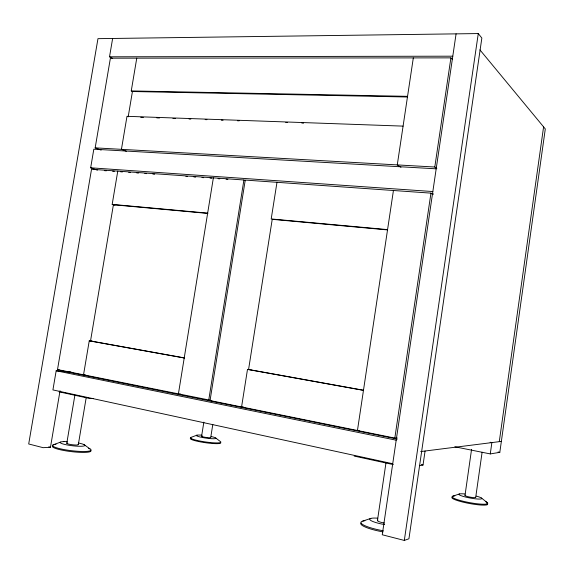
<?xml version="1.0" encoding="UTF-8"?>
<svg xmlns="http://www.w3.org/2000/svg" width="574" height="574" viewBox="0 0 574 574"><rect width="100%" height="100%" fill="white"/><g stroke="black" fill="none" stroke-linecap="round" stroke-linejoin="round"><path stroke-width="0.86" d="M454.845 446.787L490.275 453.919L499.818 452.341L545.3 128.935L479.921 49.873M475.695 497.421L482.11 452.212M490.275 453.919L491.875 442.597L490.146 442.26M486.953 504.768L487.075 503.9M499.28 441.664L543.592 126.868M465.005 495.384L471.555 449.42M419.529 465.6L423.031 465.019L425.069 451.021M456.079 33.859L382.255 534.767L404.318 540.435L408.932 538.771L481.851 38.063L478.278 33.565L97.967 38.659L28.7 443.975L43.1 447.677L50.469 447.268L60.04 390.765M404.318 540.435L478.278 33.565M377.477 520.367L385.965 462.902M394.819 438.091L430.945 193.137L245.249 180.085L210.041 400.552L394.819 438.091L397.143 437.897M436.843 168.469L434.798 167.027L450.899 57.866L110.402 58.182L95.169 147.855L101.139 150.13M393.434 190.503L357.444 430.5L359.116 430.407M413.316 57.902L397.273 164.91L400.975 167.285M250.86 369.656L247.487 369.412L241.568 406.952L243.276 406.952M276.977 182.317L271.201 218.952L387.572 229.614M210.715 437.567L212.811 424.394M201.61 436.175L203.856 422.134M208.714 400.279L243.914 179.992L91.531 169.273L57.508 369.563L210.493 400.3M213.37 177.84L178.37 394.116L180.788 394.166M78.329 444.556L86.236 397.402M66.785 443.264L74.9 395.077M92.149 341.121L89.243 340.841L83.524 374.844L85.282 374.93M114.965 205.234L112.181 204.387L117.77 171.124M132.687 91.632L131.252 90.929L136.763 58.153M128.181 116.845L132.436 91.51L407.447 96.992M397.316 439.067L63.37 371.134L56.173 370.775L52.916 389.925L392.724 463.727M97.429 170.162L90.663 167.802L93.82 149.19L436.19 168.821M112.425 58.333L109.519 56.804L112.64 38.458M53.016 444.929L60.471 442.124M196.925 435.171L191.25 437.295A15.383 1.973 8.2 0 0 204.796 441.851A15.383 1.973 8.2 0 0 220.502 441.65L215.666 437.969M362.782 521.092L370.861 518.387M452.9 496.137L459.473 493.949M420.713 451.566L501.36 441.399M63.355 441.614L63.858 441.564M109.519 56.804L452.786 56.187M93.289 398.55L89.774 398.507L59.108 391.841M210.041 400.552L211.813 400.566M131.252 90.929L407.554 96.339M403.091 126.122L126.99 116.314L121.437 149.34L126.359 151.278M140.709 117.297L143.4 117.39M156.824 117.871L159.507 117.971M172.939 118.452L175.622 118.545M189.047 119.026L190.841 119.091M205.162 119.607L206.956 119.672M221.277 120.181L223.064 120.246M237.392 120.762L239.179 120.827M285.73 122.492L287.517 122.556M301.838 123.073L303.632 123.137M62.925 371.536L70.968 371.93M57.508 369.563L59.108 369.642M95.169 147.855L434.798 167.027M90.663 167.802L432.839 191.551M104.576 170.665L106.362 170.794M112.619 171.239L114.405 171.361M120.655 171.805L122.449 171.927M128.698 172.372L130.485 172.494M136.741 172.939L138.528 173.068M144.784 173.506L146.571 173.635M152.828 174.073L154.614 174.202M185.883 176.412L187.669 176.534M193.926 176.979L195.712 177.101M201.969 177.545L203.756 177.675M210.005 178.112L211.799 178.241M218.048 178.679L219.835 178.808M226.091 179.246L227.878 179.375M431.598 193.761L433.384 193.883M112.181 204.387L207.659 213.133M207.881 213.428L113.408 204.76L90.52 340.963L184.512 357.932M387.522 229.916L272.227 219.333L248.571 369.491L363.493 390.241M89.243 340.841L184.218 357.989M247.487 369.412L363.464 390.363M498.074 451.996L499.818 452.341M56.173 370.775L396.196 440.186M421.294 464.646L423.031 465.019M354.172 456.072L393.341 464.596M48.783 446.837L50.469 447.268M243.914 179.992L245.564 180.695M430.945 193.137L433.018 194.428M84.148 444.692L89.975 448.897M481.457 498.045L487.204 502.559M450.899 57.866L452.556 59.653M475.588 497.199A5.446 0.753 10.5 0 1 470.049 497.12L468.664 496.833A5.446 0.753 10.5 0 1 465.27 495.24M485.482 501.604A18.16 2.59 10.6 0 1 481.034 504.137A18.16 2.59 10.6 0 1 457.944 499.818A18.16 2.59 10.6 0 1 454.859 495.879M487.082 503.412A18.16 2.605 10.6 0 1 469.223 503.455A18.16 2.605 10.6 0 1 452.778 496.984M476.312 496.101A11.616 1.614 10.5 0 1 478.917 499.071A11.616 1.614 10.5 0 1 461.396 495.807A11.616 1.614 10.5 0 1 465.012 493.999M210.271 437.209A4.614 0.574 8.2 0 1 209.553 437.747A4.614 0.574 8.2 0 1 204.631 437.201L203.562 436.986A4.614 0.574 8.2 0 1 202.407 436.01M220.746 442.956A15.383 1.98 8.2 0 1 202.708 442.289A15.383 1.98 8.2 0 1 191.135 438.027M211.44 436.592A9.844 1.227 8.2 0 1 213.27 438.744A9.844 1.227 8.2 0 1 198.346 436.513A9.844 1.227 8.2 0 1 201.797 435.157M78.064 444.305A5.819 0.861 6.9 0 1 76.27 445.015A5.819 0.861 6.9 0 1 69.877 444.362L68.636 444.089A5.819 0.861 6.9 0 1 67.452 442.906M88.583 448.265A19.401 2.942 6.8 0 1 83.725 451.494A19.401 2.942 6.8 0 1 58.598 448.373A19.401 2.942 6.8 0 1 56.022 444.226M78.645 443.049A12.413 1.83 6.9 0 1 81.795 446.242A12.413 1.83 6.9 0 1 62.724 443.889A12.413 1.83 6.9 0 1 67.165 441.636M90.879 450.676A19.401 2.963 6.8 0 1 70.401 451.508A19.401 2.963 6.8 0 1 52.858 445.84M384.358 523.029A6.888 1.263 10.1 0 1 383.167 522.814L381.452 522.426A6.888 1.263 10.1 0 1 377.972 520.13M384.666 524.571A14.687 2.698 10.1 0 1 370.165 520.001A14.687 2.698 10.1 0 1 377.771 518.193M383.21 530.763A22.96 4.327 10.2 0 1 363.457 524.966A22.96 4.327 10.2 0 1 364.899 520.711M383.045 531.897A22.96 4.355 10.2 0 1 361.01 523.007"/></g></svg>
